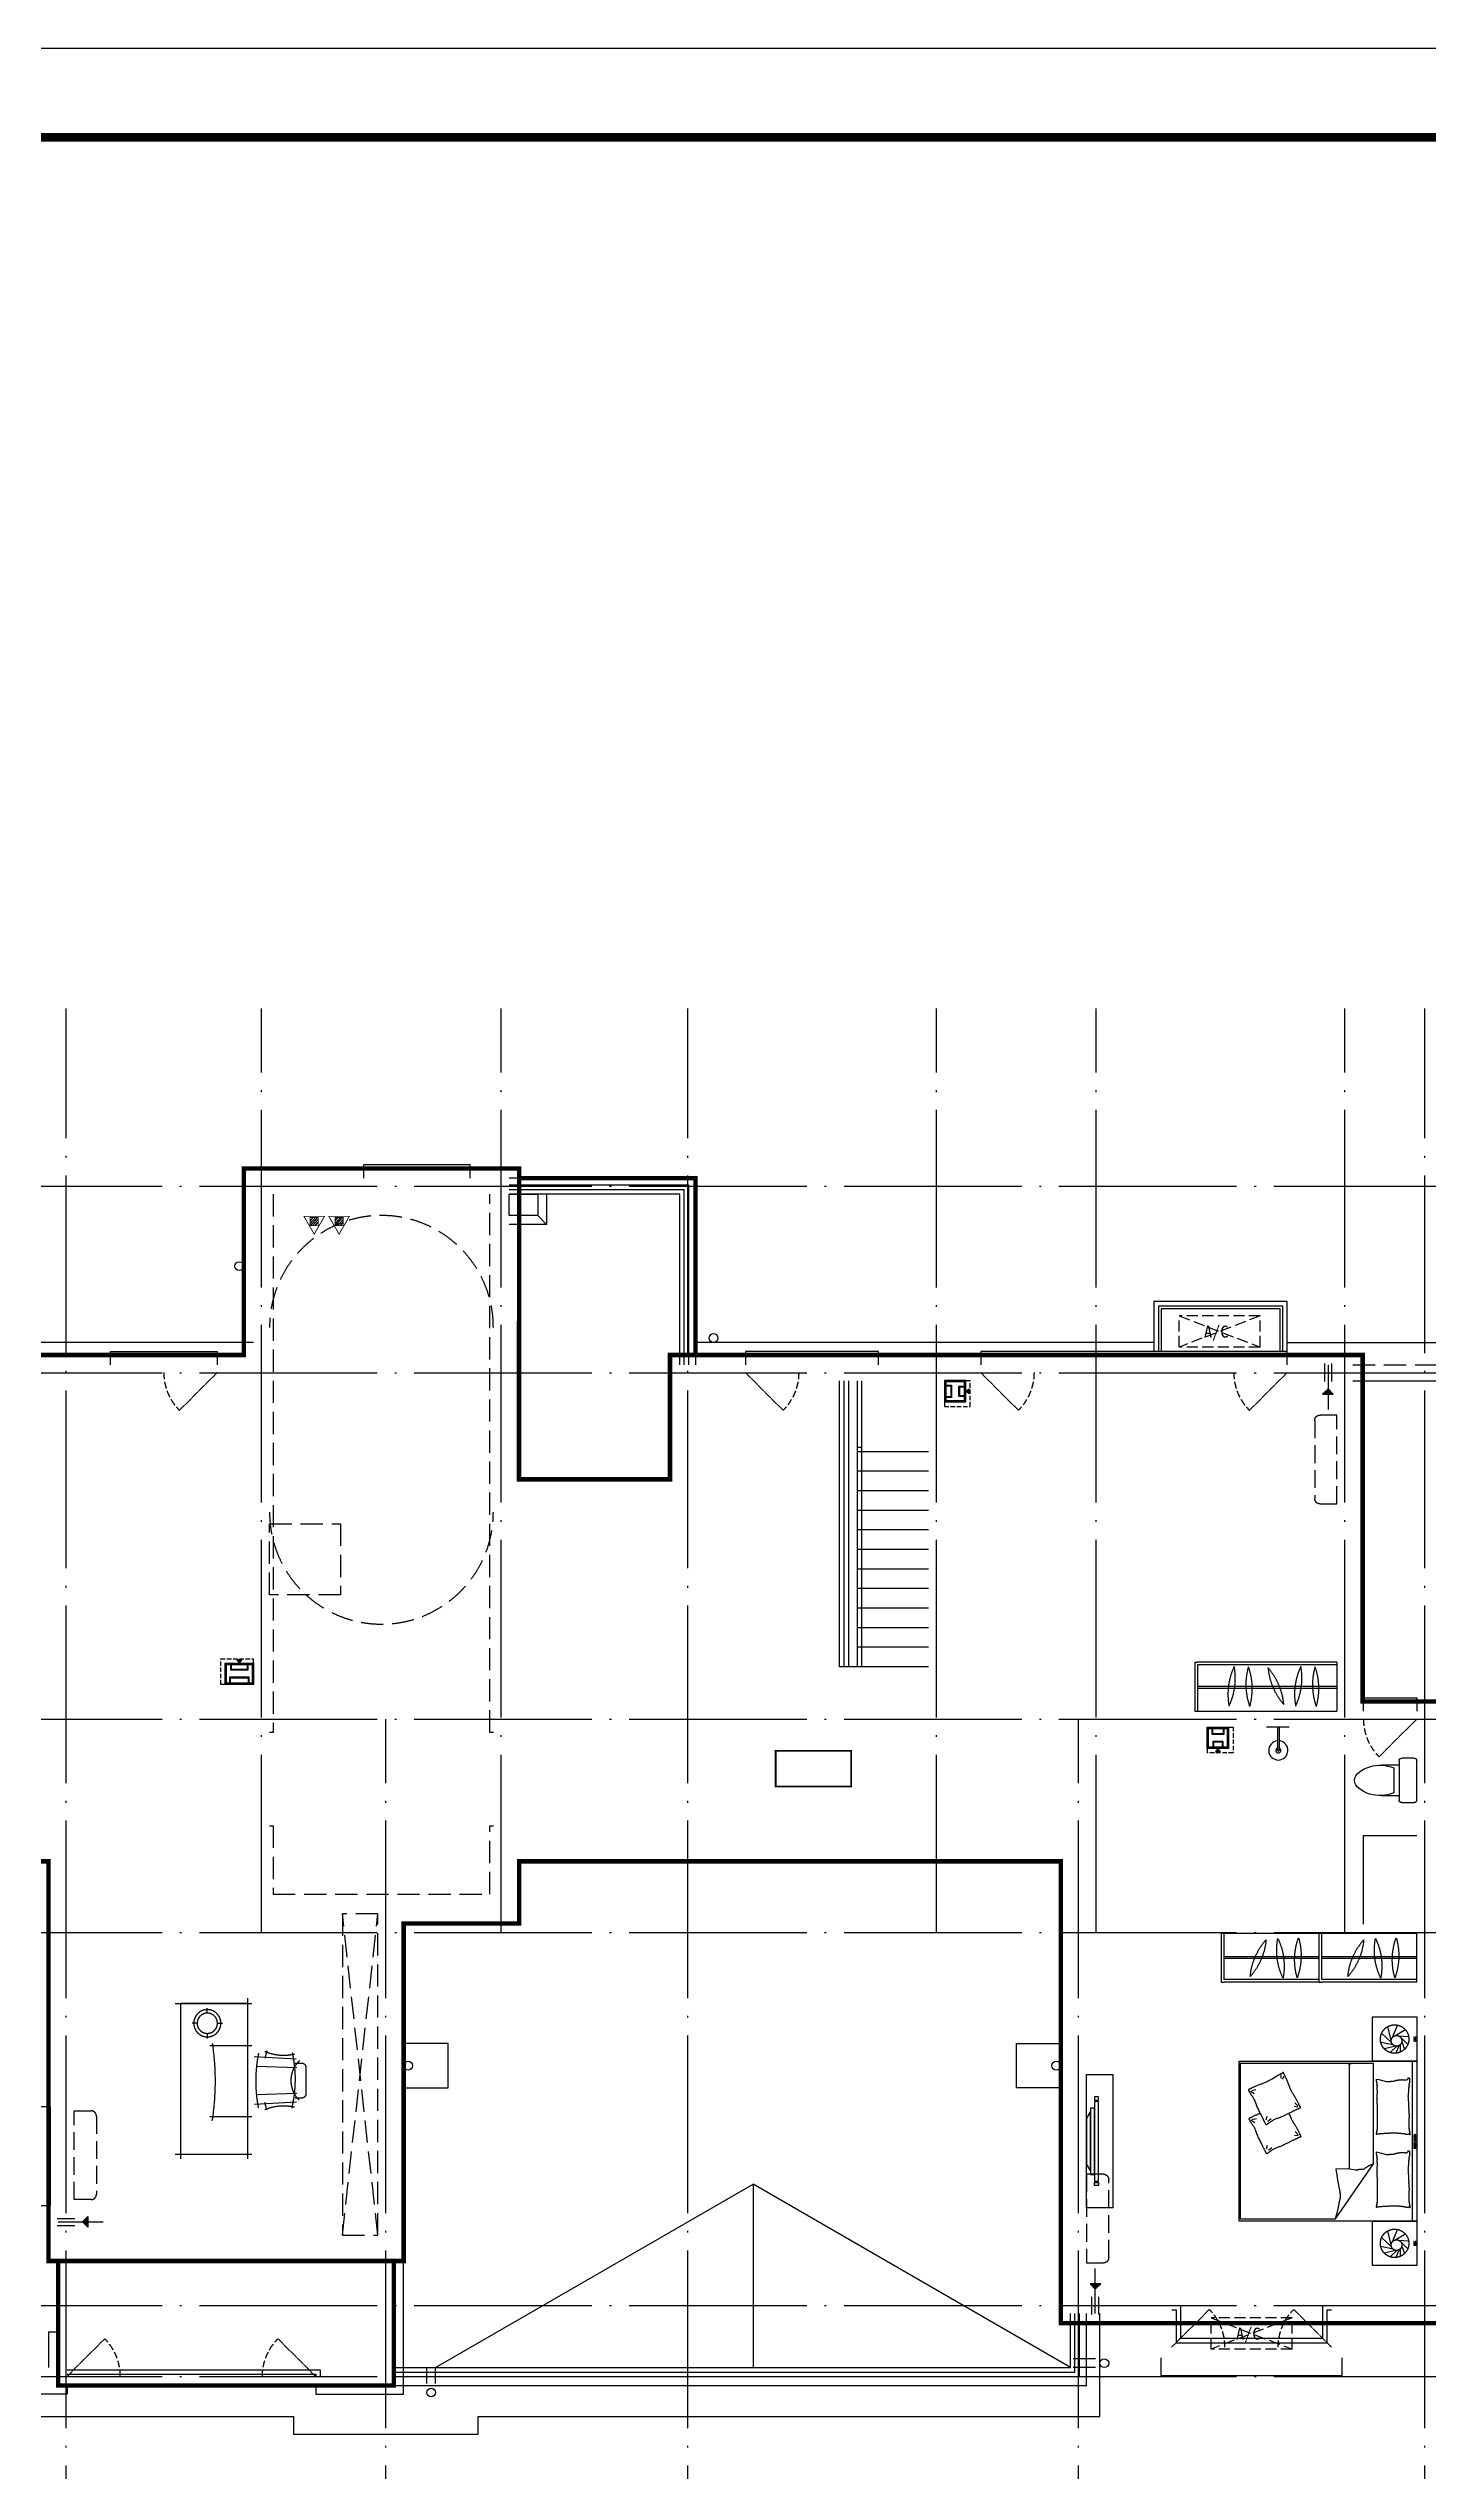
# Model space of a CAD drawing. Extents: x 23000734 to 24262965, y -11528137 to -9789882.
# Drawn here: x 24192015 to 24207557, y -9949910 to -9922633 of the extents above; entities that cross this region are included whole.
import ezdxf
from ezdxf.enums import TextEntityAlignment as Align

# ---------------------------------------------------------------- set-up
doc = ezdxf.new("R2010")
doc.units = 0
doc.header["$LTSCALE"] = 1000
for name, pattern in [('DASH', [0.35, 0.25, -0.1]), ('DASHDOTX2', [50.8, 25.4, -12.7, 0, -12.7]), ('DOTE', [2.42, 2, -0.2, 0.02, -0.2])]:
    doc.linetypes.add(name, pattern=pattern)
for name, color, linetype in [('0-0全面积', 3, 'Continuous'), ('0-0半面积', 10, 'Continuous'), ('0-厨卫洁具', 95, 'Continuous'), ('0-开启示意', 154, 'Continuous'), ('0-栏杆', 141, 'Continuous'), ('0-看线', 173, 'Continuous'), ('0-线脚', 6, 'Continuous'), ('_0', 7, 'Continuous'), ('A-SURFACE', 6, 'Continuous'), ('A-活动家具', 8, 'Continuous'), ('B-家具', 167, 'DASHDOTX2'), ('BALCONY', 6, 'Continuous'), ('DOTE', 249, 'DOTE'), ('EQUIP_消火栓', 7, 'Continuous'), ('EQUIP_消防', 7, 'Continuous'), ('KT', 8, 'Continuous'), ('PUB_STRM', 4, 'Continuous'), ('PUB_TITLE', 4, 'Continuous'), ('STAIR', 114, 'Continuous'), ('text_房间名称', 255, 'Continuous'), ('tk', 7, 'Continuous'), ('WINDOW', 4, 'Continuous'), ('空调', 6, 'Continuous')]:
    doc.layers.add(name, color=color, linetype=linetype)
doc.layers.add('J-洁具', color=167, linetype='Continuous', lineweight=9)
doc.layers.add('家具', color=156, linetype='Continuous', lineweight=9)
doc.styles.add('Dimension', font='romans.shx', dxfattribs={"width": 0.8, "bigfont": 'chs.shx'})
doc.styles.add('黑体', font='SIMHEI_0.TTF', dxfattribs={"width": 0.8})

# ---------------------------------------------------------------- blocks, each defined once
blk = doc.blocks.new('A$C09024278')
at = {"layer": 'KT', "linetype": 'DASH', "ltscale": 0.5}
for p, q in [((489, 126), (-421, 126)), ((-421, -224), (-421, 126)), ((489, -224), (489, 126)), ((489, -224), (-421, -224))]:
    blk.add_line(p, q, dxfattribs=at)
for points in [[(489, 126), (-421, -224)], [(-421, 126), (489, -224)]]:
    blk.add_lwpolyline(points, dxfattribs=at)
at = {"layer": 'KT', "style": '黑体'}
blk.add_text('A/C', height=135.2, dxfattribs=at).set_placement((-142, -118))
blk = doc.blocks.new('A$C6723108C')
at = {"layer": 'KT', "linetype": 'DASH', "ltscale": 0.5}
for p, q in [((-175, 455), (-175, -455)), ((175, 455), (-175, 455)), ((175, 455), (175, -455)), ((175, -455), (-175, -455))]:
    blk.add_line(p, q, dxfattribs=at)
for points in [[(-175, 455), (175, -455)], [(-175, -455), (175, 455)]]:
    blk.add_lwpolyline(points, dxfattribs=at)
at = {"layer": 'KT', "style": '黑体'}
blk.add_text('A/C', height=135.2, rotation=90, dxfattribs=at).set_placement((69, -176))
blk = doc.blocks.new('A$C0B5919E6')
at = {"layer": '空调', "linetype": 'DASH', "ltscale": 0.8}
blk.add_lwpolyline([(250, 0), (60, 0, -0.414214), (0, 60), (0, 940, -0.414214), (60, 1000), (250, 1000)], format="xyb", close=True, dxfattribs=at)
blk = doc.blocks.new('rfwetery')
at = {"layer": 'BALCONY'}
for points in [[(11892287, 65605), (11892346, 65605), (11892346, 65545)], [(11892407, 65605), (11892346, 65605), (11892346, 65545)]]:
    blk.add_hatch(color=256, dxfattribs=at).paths.add_polyline_path(points)
h = blk.add_hatch(color=256, dxfattribs=at)
h.paths.add_polyline_path([(11892407, 65605), (11892346, 65605), (11892346, 65545)])
h.paths.add_polyline_path([(11892346, 65605), (11892346, 65545), (11892407, 65605)])
blk.add_line((11892346, 65272), (11892346, 65777), dxfattribs=at)
at = {"layer": 'BALCONY', "linetype": 'DASH'}
for p, q in [((11892306, 65260), (11892306, 65460)), ((11892386, 65260), (11892386, 65460))]:
    blk.add_line(p, q, dxfattribs=at)
at = {"layer": 'BALCONY'}
blk.add_lwpolyline([(11892287, 65605), (11892346, 65545), (11892407, 65605)], close=True, dxfattribs=at)
blk = doc.blocks.new('mhq')
at = {"layer": 'EQUIP_消防'}
for p, q in [((8539185, 1785686), (8539153, 1785650)), ((8539214, 1785688), (8539154, 1785621)), ((8539240, 1785688), (8539160, 1785597)), ((8539245, 1785663), (8539186, 1785597)), ((8539245, 1785633), (8539213, 1785597)), ((8539494, 1785688), (8539434, 1785621)), ((8539465, 1785686), (8539434, 1785650)), ((8539520, 1785688), (8539440, 1785597)), ((8539525, 1785663), (8539467, 1785597)), ((8539525, 1785633), (8539493, 1785597))]:
    blk.add_line(p, q, dxfattribs=at)
at = {"layer": 'EQUIP_消防', "const_width": 10}
for points in [[(8539316, 1785583), (8539084, 1785583), (8539200, 1785784)], [(8539245, 1785597), (8539154, 1785597), (8539154, 1785688), (8539245, 1785688)], [(8539596, 1785583), (8539364, 1785583), (8539480, 1785784)], [(8539525, 1785597), (8539434, 1785597), (8539434, 1785688), (8539525, 1785688)]]:
    blk.add_lwpolyline(points, close=True, dxfattribs=at)
blk = doc.blocks.new('4~7层165户型消火栓')
at = {"layer": 'EQUIP_消火栓', "rotation": 180}
blk.add_blockref('mhq', (17292744, 5365458), dxfattribs=at)
blk = doc.blocks.new('A$C1DB93570')
at = {"layer": '0-厨卫洁具'}
for points in [[(-151, 54), (-151, -4), (-113, 25)], [(-41, -62), (-41, 112), (-98, 112), (-98, 120), (-33, 120), (-33, -70), (-98, -70), (-98, -62)], [(55, -77), (112, -77), (112, -85), (47, -85), (47, 135), (112, 135), (112, 127), (55, 127)]]:
    blk.add_hatch(color=256, dxfattribs=at).paths.add_polyline_path(points)
h = blk.add_hatch(color=256, dxfattribs=at)
h.paths.add_polyline_path([(-113, 185), (-113, -135), (127, -135), (127, 185)])
edge = h.paths.add_edge_path(flags=16)
edge.add_arc((-90, 162), 8, 90, 180, ccw=False)
edge.add_line((-90, 170), (104, 170))
edge.add_arc((104, 162), 8, 0, 90, ccw=False)
edge.add_line((112, 162), (112, -112))
edge.add_arc((104, -112), 8, -90, 0, ccw=False)
edge.add_line((104, -120), (-90, -120))
edge.add_arc((-90, -112), 8, 180, 270, ccw=False)
edge.add_line((-98, -112), (-98, 162))
at = {"layer": '0-厨卫洁具', "linetype": 'DASH', "ltscale": 0.2}
blk.add_lwpolyline([(127, -185), (-163, -185), (-163, 185)], dxfattribs=at)
at = {"layer": '0-厨卫洁具'}
for points in [[(-113, 185), (-163, 185)], [(-98, 120), (-33, 120), (-33, -70), (-98, -70)], [(-98, 112), (-41, 112), (-41, -62), (-98, -62)], [(112, 135), (47, 135), (47, -85), (112, -85)], [(112, 127), (55, 127), (55, -77), (112, -77)], [(127, -135), (127, -185)]]:
    blk.add_lwpolyline(points, dxfattribs=at)
for points in [[(-151, 54), (-151, -4), (-113, 25)], [(127, 185), (127, -135), (-113, -135), (-113, 185)]]:
    blk.add_lwpolyline(points, close=True, dxfattribs=at)
blk.add_lwpolyline([(112, 162), (112, -112, -0.414214), (104, -120), (-90, -120, -0.414214), (-98, -112), (-98, 162, -0.414214), (-90, 170), (104, 170, -0.414214)], format="xyb", close=True, dxfattribs=at)
blk = doc.blocks.new('A$C06A70365')
at = {"layer": '0-厨卫洁具'}
for points in [[(-153, 68), (-153, 10), (-114, 39)], [(-42, -8), (-42, 86), (-100, 86), (-100, 94), (-34, 94), (-34, -16), (-100, -16), (-100, -8)], [(54, -23), (110, -23), (110, -31), (46, -31), (46, 109), (110, 109), (110, 101), (54, 101)]]:
    blk.add_hatch(color=256, dxfattribs=at).paths.add_polyline_path(points)
h = blk.add_hatch(color=256, dxfattribs=at)
h.paths.add_polyline_path([(-114, 159), (-114, -81), (126, -81), (126, 159)])
edge = h.paths.add_edge_path(flags=16)
edge.add_arc((-92, 136), 8, 90, 180, ccw=False)
edge.add_line((-92, 144), (102, 144))
edge.add_arc((102, 136), 8, 0, 90, ccw=False)
edge.add_line((110, 136), (110, -58))
edge.add_arc((102, -58), 8, -90, 0, ccw=False)
edge.add_line((102, -66), (-92, -66))
edge.add_arc((-92, -58), 8, 180, 270, ccw=False)
edge.add_line((-100, -58), (-100, 136))
at = {"layer": '0-厨卫洁具', "linetype": 'DASH', "ltscale": 0.2}
blk.add_lwpolyline([(126, -131), (-164, -131), (-164, 159)], dxfattribs=at)
at = {"layer": '0-厨卫洁具'}
for points in [[(-114, 159), (-164, 159)], [(-100, 94), (-34, 94), (-34, -16), (-100, -16)], [(-100, 86), (-42, 86), (-42, -8), (-100, -8)], [(110, 109), (46, 109), (46, -31), (110, -31)], [(110, 101), (54, 101), (54, -23), (110, -23)], [(126, -81), (126, -131)]]:
    blk.add_lwpolyline(points, dxfattribs=at)
for points in [[(-153, 68), (-153, 10), (-114, 39)], [(126, 159), (126, -81), (-114, -81), (-114, 159)]]:
    blk.add_lwpolyline(points, close=True, dxfattribs=at)
blk.add_lwpolyline([(110, 136), (110, -58, -0.414214), (102, -66), (-92, -66, -0.414214), (-100, -58), (-100, 136, -0.414214), (-92, 144), (102, 144, -0.414214)], format="xyb", close=True, dxfattribs=at)
blk = doc.blocks.new('_E39XBF')
at = {"layer": '0-厨卫洁具', "linetype": 'Continuous'}
for p, q in [((-170, 200), (-170, 395)), ((170, 395), (170, 200)), ((-250, 30), (-250, 170)), ((-220, 200), (-170, 200)), ((220, 0), (-220, 0)), ((-170, 200), (170, 200)), ((-140, 260), (140, 260)), ((170, 200), (220, 200)), ((250, 170), (250, 30))]:
    blk.add_line(p, q, dxfattribs=at)
for centre, radius, start, end in [((227, 413), 398, 143.3619, 182.544), ((0, 590), 110, 33.4509, 146.5491), ((-227, 413), 398, 357.456, 36.6381), ((227, 413), 398, 182.544, 202.5495), ((-227, 413), 398, 337.4505, 357.456), ((-220, 170), 30, 90, 180), ((-220, 30), 30, 180, 270), ((220, 170), 30, 0, 90), ((220, 30), 30, 270, 0)]:
    blk.add_arc(centre, radius, start, end, dxfattribs=at)
blk = doc.blocks.new('A$C5E780603')
at = {"layer": '0-厨卫洁具'}
blk.add_line((9924, -1365), (9904, -1365), dxfattribs=at)
for points in [[(10038, -1365), (9781, -1365)], [(9904, -1365), (9904, -1628)], [(9924, -1365), (9924, -1628)], [(10874, -3585), (10874, -2585), (11474, -2585)]]:
    blk.add_lwpolyline(points, dxfattribs=at)
for centre, radius, start, end in [((9914, -1628), 108, 95.306, 84.694), ((9914, -1628), 28.3, 110.6725, 69.3275), ((9914, -1625), 10.5, 197.2381, 342.7619)]:
    blk.add_arc(centre, radius, start, end, dxfattribs=at)
at = {"xscale": -1}
blk.add_blockref('A$C06A70365', (6280, 2376), dxfattribs=at)
for name, p, rotation in [('A$C1DB93570', (-1811, -758), 270), ('A$C06A70365', (9273, -1491), 90)]:
    blk.add_blockref(name, p, dxfattribs=dict(rotation=rotation))
at = {"layer": '0-厨卫洁具', "extrusion": (0, 0, -1), "zscale": -1, "rotation": 270}
blk.add_blockref('_E39XBF', (-11474, -1965), dxfattribs=at)
blk = doc.blocks.new('cvb')
at = {"layer": 'B-家具'}
for p, q in [((23188, 22857), (23488, 22857)), ((23188, 22857), (23188, 21357)), ((23488, 22857), (23488, 21357)), ((23354, 22570), (23354, 22607)), ((23354, 22607), (23399, 22607)), ((23399, 22570), (23354, 22570)), ((23399, 22555), (23354, 22555)), ((23354, 22555), (23354, 21660)), ((23361, 22570), (23361, 22555)), ((23391, 22570), (23391, 22555)), ((23399, 22607), (23399, 22570)), ((23399, 21660), (23399, 22555)), ((23443, 22481), (23399, 22481)), ((23399, 22481), (23399, 21734)), ((23443, 21734), (23443, 22481)), ((23488, 22369), (23443, 22443)), ((23443, 22443), (23443, 21772)), ((23488, 21846), (23488, 22369)), ((23443, 21772), (23488, 21846)), ((23354, 21660), (23399, 21660)), ((23399, 21645), (23354, 21645)), ((23354, 21645), (23354, 21607)), ((23354, 21607), (23399, 21607)), ((23361, 21645), (23361, 21660)), ((23391, 21645), (23391, 21660)), ((23399, 21734), (23443, 21734)), ((23399, 21607), (23399, 21645)), ((23488, 21357), (23188, 21357))]:
    blk.add_line(p, q, dxfattribs=at)
blk = doc.blocks.new('bed by Fuxin1')
at = {"layer": 'B-家具'}
for p, q in [((-1167, -274), (-1306, -216)), ((-1189, -239), (-1259, -133)), ((-1186, -208), (-1177, -92)), ((-1162, -177), (-1088, -102)), ((-1120, -168), (-1035, -139)), ((-1084, -265), (-1113, -406)), ((-1085, -187), (-1003, -187)), ((-1075, -203), (-990, -238)), ((-1071, -240), (-1039, -365)), ((-1070, -225), (-998, -301)), ((1133, -274), (994, -216)), ((1111, -239), (1041, -133)), ((1114, -208), (1123, -92)), ((1138, -177), (1212, -102)), ((1180, -168), (1265, -139)), ((1216, -265), (1187, -406)), ((1215, -187), (1297, -187)), ((1225, -203), (1310, -238)), ((1229, -240), (1261, -365)), ((1230, -225), (1302, -301)), ((-1134, -287), (-1292, -325)), ((-1110, -284), (-1216, -396)), ((1166, -287), (1008, -325)), ((1190, -284), (1084, -396))]:
    blk.add_line(p, q, dxfattribs=at)
at = {"layer": 'B-家具', "extrusion": (0, 0, -1)}
for p, q in [((-165, -1361), (-172, -1365)), ((-157, -1356), (-165, -1361)), ((-150, -1352), (-157, -1356)), ((-143, -1348), (-150, -1352)), ((-136, -1344), (-143, -1348)), ((-129, -1341), (-136, -1344)), ((-122, -1337), (-129, -1341)), ((-115, -1334), (-122, -1337)), ((-109, -1330), (-115, -1334)), ((-102, -1327), (-109, -1330)), ((-96, -1324), (-102, -1327)), ((-91, -1322), (-96, -1324)), ((-85, -1319), (-91, -1322)), ((-80, -1317), (-85, -1319)), ((-76, -1315), (-80, -1317)), ((-72, -1313), (-76, -1315)), ((-69, -1311), (-72, -1313)), ((-66, -1309), (-69, -1311)), ((-63, -1308), (-66, -1309)), ((-61, -1306), (-63, -1308)), ((-59, -1305), (-61, -1306)), ((-57, -1305), (-59, -1305)), ((-56, -1304), (-57, -1305)), ((-55, -1304), (-56, -1304)), ((-54, -1304), (-55, -1304)), ((-53, -1304), (-54, -1304)), ((-54, -1304), (-54, -1304)), ((-53, -1305), (-53, -1304)), ((-52, -1305), (-53, -1305)), ((-52, -1306), (-52, -1305)), ((-51, -1307), (-52, -1306)), ((-51, -1308), (-51, -1307)), ((-50, -1310), (-51, -1308)), ((-50, -1311), (-50, -1310)), ((-49, -1313), (-50, -1311)), ((-48, -1314), (-49, -1313)), ((-47, -1316), (-48, -1314)), ((-46, -1319), (-47, -1316)), ((-45, -1321), (-46, -1319)), ((-44, -1324), (-45, -1321)), ((-43, -1327), (-44, -1324)), ((-41, -1330), (-43, -1327)), ((-40, -1334), (-41, -1330)), ((-38, -1337), (-40, -1334)), ((-36, -1341), (-38, -1337)), ((-34, -1345), (-36, -1341)), ((-32, -1350), (-34, -1345)), ((-30, -1355), (-32, -1350)), ((-28, -1360), (-30, -1355)), ((-25, -1365), (-28, -1360)), ((-311, -1436), (-317, -1438)), ((-300, -1432), (-311, -1436)), ((-290, -1428), (-300, -1432)), ((-280, -1424), (-290, -1428)), ((-270, -1420), (-280, -1424)), ((-260, -1416), (-270, -1420)), ((-250, -1412), (-260, -1416)), ((-241, -1407), (-250, -1412)), ((-233, -1403), (-241, -1407)), ((-224, -1398), (-233, -1403)), ((-216, -1393), (-224, -1398)), ((-208, -1389), (-216, -1393)), ((-201, -1384), (-208, -1389)), ((-194, -1379), (-201, -1384)), ((-186, -1374), (-194, -1379)), ((-179, -1370), (-186, -1374)), ((-172, -1365), (-179, -1370)), ((-22, -1370), (-25, -1365)), ((-20, -1376), (-22, -1370)), ((-17, -1382), (-20, -1376)), ((-13, -1389), (-17, -1382)), ((-10, -1396), (-13, -1389)), ((-7, -1403), (-10, -1396)), ((-3, -1411), (-7, -1403)), ((1, -1419), (-3, -1411)), ((5, -1427), (1, -1419)), ((9, -1435), (5, -1427)), ((13, -1444), (9, -1435)), ((17, -1453), (13, -1444)), ((21, -1461), (17, -1453)), ((26, -1470), (21, -1461)), ((30, -1479), (26, -1470)), ((34, -1487), (30, -1479)), ((38, -1496), (34, -1487)), ((43, -1505), (38, -1496)), ((47, -1513), (43, -1505)), ((51, -1522), (47, -1513)), ((54, -1531), (51, -1522)), ((58, -1540), (54, -1531)), ((61, -1549), (58, -1540)), ((64, -1558), (61, -1549)), ((67, -1567), (64, -1558)), ((70, -1576), (67, -1567)), ((74, -1585), (70, -1576)), ((78, -1594), (74, -1585)), ((82, -1603), (78, -1594)), ((87, -1612), (82, -1603)), ((92, -1621), (87, -1612)), ((98, -1629), (92, -1621)), ((103, -1638), (98, -1629)), ((-312, -1764), (-310, -1771)), ((-310, -1771), (-306, -1780)), ((-306, -1780), (-303, -1789)), ((-303, -1789), (-299, -1798)), ((-299, -1798), (-295, -1807)), ((-295, -1807), (-292, -1815)), ((-292, -1815), (-288, -1823)), ((-288, -1823), (-285, -1831)), ((-285, -1831), (-282, -1838)), ((-282, -1838), (-278, -1844)), ((-278, -1844), (-275, -1850)), ((-275, -1850), (-272, -1856)), ((-272, -1856), (-270, -1861)), ((-270, -1861), (-267, -1866)), ((-267, -1866), (-265, -1870)), ((-265, -1870), (-263, -1874)), ((-263, -1874), (-262, -1877)), ((-262, -1877), (-260, -1880)), ((-260, -1880), (-259, -1882)), ((-259, -1882), (-258, -1884)), ((-258, -1884), (-258, -1886)), ((-258, -1886), (-257, -1887)), ((-257, -1887), (-257, -1888)), ((-257, -1888), (-256, -1889)), ((-256, -1889), (-256, -1890)), ((-256, -1890), (-256, -1890)), ((-256, -1890), (-255, -1891)), ((-255, -1891), (-255, -1891)), ((-255, -1891), (-254, -1891)), ((-254, -1891), (-253, -1891)), ((-253, -1891), (-252, -1891)), ((-252, -1891), (-251, -1890)), ((-251, -1890), (-250, -1889)), ((-250, -1889), (-248, -1889)), ((-248, -1889), (-246, -1888)), ((-246, -1888), (-244, -1887)), ((-244, -1887), (-241, -1885)), ((-241, -1885), (-238, -1884)), ((-238, -1884), (-236, -1883)), ((-236, -1883), (-232, -1881)), ((-232, -1881), (-229, -1879)), ((-229, -1879), (-226, -1878)), ((-226, -1878), (-222, -1876)), ((-222, -1876), (-218, -1873)), ((-218, -1873), (-214, -1871)), ((-214, -1871), (-210, -1868)), ((-210, -1868), (-205, -1865)), ((-205, -1865), (-201, -1862)), ((-201, -1862), (-196, -1858)), ((-196, -1858), (-190, -1854)), ((-190, -1854), (-184, -1850)), ((-184, -1850), (-178, -1846)), ((-178, -1846), (-172, -1842)), ((-172, -1842), (-164, -1837)), ((-164, -1837), (-157, -1833)), ((-157, -1833), (-148, -1829)), ((-148, -1829), (-139, -1825)), ((-139, -1825), (-130, -1821)), ((-130, -1821), (-120, -1817)), ((-120, -1817), (-109, -1813)), ((-109, -1813), (-98, -1809)), ((-98, -1809), (-87, -1805)), ((-87, -1805), (-75, -1800)), ((-75, -1800), (-63, -1795)), ((-63, -1795), (-51, -1790)), ((-51, -1790), (-39, -1785)), ((-39, -1785), (-27, -1779)), ((-27, -1779), (-15, -1773)), ((-15, -1773), (-3, -1767)), ((-3, -1767), (8, -1761)), ((8, -1761), (19, -1756)), ((19, -1756), (29, -1751)), ((29, -1751), (38, -1746)), ((38, -1746), (47, -1741)), ((47, -1741), (55, -1737)), ((55, -1737), (62, -1733)), ((62, -1733), (69, -1730)), ((69, -1730), (75, -1727)), ((75, -1727), (81, -1724)), ((81, -1724), (87, -1721)), ((87, -1721), (93, -1718)), ((93, -1718), (98, -1715)), ((98, -1715), (103, -1713)), ((109, -1645), (103, -1638)), ((103, -1713), (107, -1711)), ((107, -1711), (112, -1708)), ((114, -1653), (109, -1645)), ((112, -1708), (116, -1706)), ((119, -1659), (114, -1653)), ((116, -1706), (119, -1704)), ((123, -1665), (119, -1659)), ((119, -1704), (123, -1703)), ((127, -1671), (123, -1665)), ((123, -1703), (126, -1701)), ((126, -1701), (128, -1700)), ((130, -1675), (127, -1671)), ((128, -1700), (131, -1699)), ((133, -1679), (130, -1675)), ((131, -1699), (133, -1698)), ((135, -1683), (133, -1679)), ((133, -1698), (135, -1696)), ((136, -1686), (135, -1683)), ((135, -1696), (136, -1695)), ((137, -1688), (136, -1686)), ((136, -1695), (137, -1694)), ((138, -1690), (137, -1688)), ((137, -1692), (138, -1690)), ((137, -1694), (137, -1692))]:
    blk.add_line(p, q, dxfattribs=at)
at = {"layer": 'B-家具'}
for points in [[(-900, 0), (-900, -500), (-1400, -500), (-1400, 0)], [(1400, 0), (1400, -500), (900, -500), (900, 0)]]:
    blk.add_lwpolyline(points, close=True, dxfattribs=at)
at = {"layer": 'B-家具', "extrusion": (0, 0, -1)}
for points in [[(900, 0), (-900, 0), (-900, -2000), (900, -2000)], [(557, -1887), (554, -1885), (551, -1883), (547, -1881), (543, -1879), (539, -1876), (535, -1874), (530, -1871), (525, -1868), (520, -1864), (515, -1860), (509, -1856), (503, -1852), (496, -1847), (489, -1843), (481, -1838), (473, -1834), (464, -1830), (455, -1826), (444, -1822), (434, -1819), (423, -1814), (411, -1810), (400, -1806), (388, -1801), (376, -1796), (364, -1790), (352, -1784), (340, -1779), (328, -1773), (317, -1767), (306, -1761), (296, -1756), (287, -1751), (278, -1747), (270, -1743), (263, -1739), (256, -1736), (249, -1732), (243, -1729), (238, -1726), (232, -1724), (227, -1721), (222, -1718), (218, -1716), (213, -1714), (209, -1712), (206, -1710), (202, -1708), (199, -1707), (196, -1706), (194, -1704), (192, -1703), (190, -1702), (189, -1701), (188, -1699), (187, -1698), (187, -1696), (188, -1694), (189, -1691), (190, -1688), (192, -1685), (195, -1681), (198, -1676), (201, -1671), (206, -1665), (211, -1658), (216, -1651), (222, -1643), (227, -1635), (232, -1626), (238, -1618), (243, -1609), (247, -1600), (251, -1591), (254, -1582), (258, -1573), (261, -1564), (264, -1554), (267, -1545), (271, -1537), (274, -1528), (278, -1519), (282, -1510), (286, -1501), (291, -1493), (295, -1484), (299, -1475), (304, -1467), (308, -1458), (312, -1450), (316, -1441), (320, -1433), (324, -1424), (328, -1416), (331, -1409), (335, -1401), (338, -1395), (341, -1388), (344, -1382), (347, -1376), (350, -1370), (352, -1365), (355, -1360), (357, -1355), (359, -1351), (361, -1347), (363, -1343), (365, -1339), (366, -1336), (368, -1332), (369, -1329), (370, -1327), (371, -1324), (372, -1322), (373, -1320), (374, -1318), (375, -1317), (375, -1315), (376, -1314), (376, -1313), (377, -1312), (377, -1311), (377, -1310), (378, -1310), (378, -1309), (379, -1309), (380, -1309), (381, -1310), (382, -1310), (384, -1311), (386, -1312), (388, -1313), (390, -1315), (393, -1316), (397, -1318), (401, -1320), (405, -1322), (410, -1325), (415, -1327), (421, -1330), (427, -1333), (433, -1336), (440, -1339), (447, -1343), (454, -1346), (461, -1350), (468, -1354), (475, -1358), (482, -1362), (489, -1366), (497, -1371), (504, -1375), (511, -1380), (518, -1385), (526, -1389), (533, -1394), (541, -1399), (549, -1404), (557, -1408), (566, -1413), (575, -1417), (585, -1422), (595, -1426), (605, -1430), (615, -1434), (625, -1438), (635, -1441), (645, -1445), (655, -1449), (664, -1453), (673, -1456), (682, -1460), (690, -1464), (698, -1467), (705, -1470), (713, -1474), (720, -1477), (726, -1480), (732, -1483), (738, -1486), (743, -1489), (748, -1491), (752, -1494), (756, -1495), (759, -1497), (762, -1498), (764, -1499), (766, -1500), (767, -1501), (769, -1502), (770, -1502), (771, -1502), (771, -1503), (772, -1503), (772, -1503), (773, -1503), (773, -1503), (773, -1504), (773, -1504), (773, -1505), (773, -1506), (772, -1507), (772, -1508), (771, -1509), (770, -1511), (769, -1512), (768, -1514), (767, -1516), (765, -1518), (764, -1521), (762, -1524), (760, -1528), (757, -1533), (753, -1540), (748, -1548), (742, -1558), (735, -1569), (727, -1583), (718, -1598), (709, -1613), (699, -1629), (690, -1645), (682, -1661), (674, -1676), (667, -1690), (661, -1703), (656, -1715), (652, -1726), (648, -1737), (644, -1747), (641, -1757), (638, -1767), (634, -1776), (631, -1785), (627, -1795), (624, -1804), (620, -1812), (617, -1821), (613, -1829), (610, -1836), (606, -1843), (603, -1850), (600, -1856), (597, -1862), (594, -1867), (592, -1872), (590, -1876), (588, -1879), (586, -1883), (585, -1885), (584, -1888), (583, -1890), (582, -1891), (582, -1893), (581, -1894), (581, -1895), (581, -1895), (580, -1896), (580, -1896), (579, -1896), (579, -1896), (578, -1896), (577, -1896), (576, -1896), (575, -1895), (573, -1894), (571, -1893), (568, -1892), (566, -1891), (563, -1890), (560, -1888)]]:
    blk.add_lwpolyline(points, close=True, dxfattribs=at)
for points in [[(900, -52), (-900, -52)], [(-872, -916), (-253, -489), (874, -489), (874, -1988), (-872, -1988), (-872, -916)], [(397, -1341), (433, -1375)], [(385, -1340), (390, -1382)], [(72, -1335), (108, -1370)], [(60, -1335), (65, -1377)], [(749, -1530), (710, -1532)], [(729, -1496), (698, -1516)], [(-100, -1671), (-70, -1634)], [(570, -1859), (582, -1813)], [(565, -1874), (536, -1831)], [(241, -1697), (281, -1687)], [(245, -1854), (257, -1807)], [(225, -1677), (254, -1639)], [(240, -1869), (211, -1826)], [(-84, -1692), (-44, -1682)]]:
    blk.add_lwpolyline(points, dxfattribs=at)
for points in [[(687, -117, -0.263368), (715, -98, -0.494818), (706, -79, -0.049225), (688, -77, -0.036831), (665, -79, -0.031893), (627, -87, 0.035782), (593, -94, 0.032941), (503, -100, 0.026564), (392, -94, 0.017905), (354, -89, -0.033397), (334, -87, -0.03204), (297, -87, 0.018442), (233, -90, 0.010837), (168, -90, 0.014624), (120, -87, 0.111249), (98, -79, -0.153708), (81, -75, -0.076444), (73, -77, -0.215512), (71, -79, -0.585858), (74, -82, 0.363489), (79, -85, 0.191716), (79, -96, -0.129675), (77, -113, -0.01735), (80, -130, 0.019326), (83, -145, 0.018818), (89, -213, 0.021828), (90, -272, 0.006204), (89, -306, 0.001963), (83, -413, 0.028341), (78, -449, -0.117014), (79, -458, -0.36606), (80, -459, -0.03973), (94, -456, -0.048309), (108, -451, 0.062981), (118, -447, 0.04058), (142, -443, 0.014345), (208, -441, 0.005484), (334, -442, 0.007153), (430, -445, 0.008762), (473, -448, -0.008153), (518, -451, -0.06251), (575, -446, 0.078669), (621, -444, 0.047825), (643, -449, -0.034494), (674, -456, -0.023571), (699, -459, -0.510228), (700, -458), (693, -428), (672, -345, 0.073041), (670, -326, 0.023305), (676, -265, 0.018299), (680, -242, -0.01097), (687, -204, -0.042281), (690, -170, -0.027201), (687, -116)], [(-133, -117, -0.263368), (-105, -98, -0.494818), (-115, -79, -0.049225), (-132, -77, -0.036831), (-156, -79, -0.031893), (-194, -87, 0.035782), (-228, -94, 0.032941), (-317, -100, 0.026564), (-429, -94, 0.017905), (-466, -89, -0.033397), (-486, -87, -0.03204), (-524, -87, 0.018442), (-588, -90, 0.010837), (-653, -90, 0.014624), (-701, -87, 0.111249), (-723, -79, -0.153708), (-740, -75, -0.076444), (-747, -77, -0.215512), (-749, -79, -0.585858), (-747, -82, 0.363489), (-742, -85, 0.191716), (-742, -96, -0.129675), (-744, -113, -0.01735), (-741, -130, 0.019326), (-738, -145, 0.018818), (-731, -213, 0.021828), (-731, -272, 0.006204), (-732, -306, 0.001963), (-738, -413, 0.028341), (-742, -449, -0.117014), (-742, -458, -0.36606), (-740, -459, -0.03973), (-727, -456, -0.048309), (-713, -451, 0.062981), (-702, -447, 0.04058), (-679, -443, 0.014345), (-612, -441, 0.005484), (-487, -442, 0.007153), (-391, -445, 0.008762), (-348, -448, -0.008153), (-302, -451, -0.06251), (-245, -446, 0.078669), (-200, -444, 0.047825), (-177, -449, -0.034494), (-147, -456, -0.023571), (-121, -459, -0.510228), (-120, -458), (-128, -428), (-148, -345, 0.073041), (-150, -326, 0.023305), (-145, -265, 0.018299), (-141, -242, -0.01097), (-133, -204, -0.042281), (-130, -170, -0.027201), (-133, -116)], [(-253, -489, -0.085272), (-317, -599, -0.124044), (-326, -686), (-312, -782), (-314, -912)], [(874, -741, -0.414214), (854, -761), (-315, -761)], [(-314, -912, 0.007867), (-432, -894, 0.009508), (-528, -876, 0.006616), (-593, -862, -0.023828), (-612, -858, -0.080713), (-630, -859, -0.009591), (-783, -891, -0.013133), (-816, -899, -0.007859), (-872, -916)]]:
    blk.add_lwpolyline(points, format="xyb", dxfattribs=at)
at = {"layer": 'B-家具'}
for centre, radius in [((-1150, -250), 160), ((-1130, -228), 60), ((1150, -250), 160), ((1170, -228), 60)]:
    blk.add_circle(centre, radius, dxfattribs=at)
at = {"layer": 'B-家具', "style": 'Dimension', "width": 0.8}
for s, p in [('500', (-1150, -22)), ('1800X2000', (0, -22)), ('500', (1150, -22))]:
    blk.add_text(s, height=25, dxfattribs=at).set_placement(p, align=Align.MIDDLE_CENTER)
blk = doc.blocks.new('衣柜2')
at = {"layer": 'B-家具'}
for p, q in [((1100, 0), (0, 0)), ((0, -550), (0, 0)), ((1070, -520), (1070, 0)), ((1100, -550), (1100, 0)), ((1070, -260), (0, -260)), ((1070, -280), (0, -280)), ((0, -520), (1070, -520)), ((0, -550), (1070, -550)), ((1100, -550), (1070, -550))]:
    blk.add_line(p, q, dxfattribs=at)
for centre, start, end in [((924, -254), 163.6588, 200.0199), ((-445, -298), 343.6588, 20.0199), ((1115, -370), 154.3888, 190.7499), ((-243, -192), 334.3888, 10.7499), ((58, -552), 5.1418, 41.5029), ((1316, -10), 185.1418, 221.5029)]:
    blk.add_arc(centre, 721, start, end, dxfattribs=at)
blk = doc.blocks.new('A$C59522257')
at = {"layer": 'B-家具'}
for p, q in [((-662, 30), (-632, 30)), ((-662, 30), (-662, -520)), ((938, 30), (-632, 30)), ((938, 0), (-632, 0)), ((-632, 0), (-632, -520)), ((938, 30), (938, -520)), ((-632, -240), (938, -240)), ((-632, -260), (938, -260)), ((-662, -520), (938, -520))]:
    blk.add_line(p, q, dxfattribs=at)
for centre, start, end in [((431, -328), 154.3888, 190.7499), ((-928, -150), 334.3888, 10.7499), ((633, -222), 163.6588, 200.0199), ((-737, -266), 343.6588, 20.0199), ((880, 32), 185.1418, 221.5029), ((-379, -510), 5.1418, 41.5029), ((1181, -328), 154.3888, 190.7499), ((-178, -150), 334.3888, 10.7499), ((1383, -222), 163.6588, 200.0199), ((13, -266), 343.6588, 20.0199)]:
    blk.add_arc(centre, 721, start, end, dxfattribs=at)
blk = doc.blocks.new('书桌')
at = {"layer": 'B-家具'}
for p, q in [((-977, 1409), (-1019, 1409)), ((-720, 1409), (-977, 1409)), ((-1112, 1304), (-1140, 830)), ((-1067, 1360), (-1067, 1288)), ((-1026, 852), (-1011, 1307)), ((-708, 852), (-723, 1307)), ((-672, 1290), (-672, 1360)), ((-598, 828), (-626, 1299)), ((-1204, 971), (-1115, 947)), ((-533, 971), (-621, 947)), ((58, 750), (-1752, 750)), ((-1700, 799), (-1700, -62)), ((-1274, 329), (-1274, 799)), ((-478, 799), (-478, 329)), ((0, -62), (0, 799)), ((0, 750), (0, 0)), ((-337, 299), (-395, 299)), ((-224, 413), (-224, 469)), ((-110, 299), (-55, 299)), ((-1752, 0), (0, 0)), ((-224, 186), (-224, 130))]:
    blk.add_line(p, q, dxfattribs=at)
for radius in [153, 114]:
    blk.add_circle((-224, 299), radius, dxfattribs=at)
for centre, radius, start, end in [((-1019, 1361), 48, 90, 180.1271), ((-720, 1361), 48, 359.8621, 90), ((-1694, 1158), 541, 337.0463, 13.272), ((-854, -134), 1421, 77.8001, 103.253), ((-876, -2511), 2897, 81.4744, 98.8516)]:
    blk.add_arc(centre, radius, start, end, dxfattribs=at)
at = {"layer": 'B-家具', "extrusion": (0, 0, -1)}
for centre, radius, start, end in [((870, 1547), 307, 222.9745, 315.9021), ((43, 1158), 541, 337.0463, 13.272), ((875, 2400), 1556, 258.3821, 281.1441)]:
    blk.add_arc(centre, radius, start, end, dxfattribs=at)
blk = doc.blocks.new('A$C4E51321A')
at = {"layer": 'B-家具', "linetype": 'DASH'}
for p, q in [((-3413, -5424), (-3013, -1804)), ((-3013, -5424), (-3413, -1804))]:
    blk.add_line(p, q, dxfattribs=at)
blk.add_lwpolyline([(-3413, -5424), (-3013, -5424), (-3013, -1804), (-3413, -1804)], close=True, dxfattribs=at)
blk.add_blockref('A$C59522257', (6850, 996))
at = {"layer": 'A-活动家具', "xscale": -1}
for p in [(7587, -2024), (8687, -2024)]:
    blk.add_blockref('衣柜2', p, dxfattribs=at)
at = {"layer": 'A-活动家具', "extrusion": (0, 0, -1), "xscale": -1, "zscale": -1, "rotation": 180}
blk.add_blockref('cvb', (-28455, 17742), dxfattribs=at)
at = {"layer": 'J-洁具', "extrusion": (0, 0, -1), "xscale": -1, "zscale": -1, "rotation": 90}
blk.add_blockref('bed by Fuxin1', (-8687, -4365), dxfattribs=at)
at = {"layer": '家具', "xscale": -1, "rotation": 270}
blk.add_blockref('书桌', (-5233, -2813), dxfattribs=at)
blk = doc.blocks.new('KC')
at = {"layer": '0-开启示意', "linetype": 'DASH', "ltscale": 0.3, "const_width": 10}
blk.add_lwpolyline([(245355, 107838), (244931, 107414)], dxfattribs=at)
at = {"layer": '0-开启示意', "linetype": 'DASH', "ltscale": 0.3}
blk.add_lwpolyline([(245355, 107838), (244931, 107414)], dxfattribs=at)
blk.add_arc((245355, 107838), 600, 180, 225, dxfattribs=at)
blk = doc.blocks.new('A$C06E52B53')
at = {"layer": '0-开启示意'}
for p in [(-248537, -103553), (-236487, -103553), (-235027, -107453)]:
    blk.add_blockref('KC', p, dxfattribs=at)
at = {"layer": '0-开启示意', "xscale": -1}
for p in [(248123, -103553), (250773, -103553)]:
    blk.add_blockref('KC', p, dxfattribs=at)
at = {"layer": '0-开启示意', "rotation": 180}
for p in [(252923, 101153), (240483, 100823)]:
    blk.add_blockref('KC', p, dxfattribs=at)
at = {"layer": '0-开启示意', "xscale": -1, "rotation": 180}
for p in [(-235987, 101153), (-247427, 100823)]:
    blk.add_blockref('KC', p, dxfattribs=at)
blk = doc.blocks.new('A$C0C730466')
at = {"layer": '0-看线'}
for points in [[(-275, 7171), (-275, 7321), (-1475, 7321), (-1475, 7171)], [(-4325, 5071), (-4325, 5221), (-3125, 5221), (-3125, 5071)], [(4325, 5071), (4325, 5221), (2825, 5221), (2825, 5071)], [(8925, 5071), (8925, 5221), (5475, 5221), (5475, 5071)], [(9785, 1171), (9785, 1321), (10385, 1321), (10385, 1171)], [(7505, -6109), (7505, -6309), (9545, -6309), (9545, -6109)]]:
    blk.add_lwpolyline(points, dxfattribs=at)
blk = doc.blocks.new('A$C43F54CAD')
blk.add_lwpolyline([(176, 119), (176, -121), (-144, -121), (-144, 119)], close=True)
for points in [[(276, 119), (276, -221), (-144, -221)], [(176, -121), (276, -221)]]:
    blk.add_lwpolyline(points)
blk = doc.blocks.new('A$C2D751A1F')
at = {"layer": 'PUB_STRM', "linetype": 'DASH'}
for p, q in [((-36, 53), (144, 53)), ((-36, -47), (144, -47))]:
    blk.add_line(p, q, dxfattribs=at)
at = {"layer": 'PUB_STRM'}
blk.add_circle((-136, 3), 50, dxfattribs=at)

msp = doc.modelspace()

# ---------------------------------------------------------------- linework, layer by layer
for points in [[(24199305, -9937450), (24199305, -9935350), (24197205, -9935350)], [(24199125, -9937450), (24199125, -9935530), (24197205, -9935530)], [(24205965, -9937350), (24205965, -9936740), (24204465, -9936740), (24204465, -9937300)], [(24184665, -9937200), (24183275, -9937200), (24183275, -9948380), (24187275, -9948380), (24187275, -9949290), (24194775, -9949290), (24194775, -9949490), (24196855, -9949490), (24196855, -9949290), (24203855, -9949290), (24203855, -9948130)], [(24194325, -9937200), (24186165, -9937200)], [(24204465, -9937200), (24199305, -9937200)], [(24205965, -9937200), (24209065, -9937200)], [(24206705, -9937630), (24208325, -9937630)], [(24195905, -9948740), (24203525, -9948740), (24203525, -9948130)]]:
    msp.add_lwpolyline(points)
at = {"linetype": 'DASH'}
msp.add_lwpolyline([(24206705, -9937450), (24208325, -9937450)], dxfattribs=at)
msp.add_lwpolyline([(24194505, -9939240), (24195305, -9939240), (24195305, -9940040), (24194505, -9940040)], close=True, dxfattribs=at)
msp.add_lwpolyline([(24191487, -9946914), (24192037, -9946914), (24192037, -9945804), (24191487, -9945804)], close=True)
at = {"layer": '0-0全面积', "linetype": 'DASH', "lineweight": 30, "const_width": 50}
msp.add_lwpolyline([(24208215, -9941240), (24206815, -9941240), (24206815, -9937340), (24199015, -9937340), (24199015, -9938740), (24197315, -9938740), (24197315, -9935240), (24194215, -9935240), (24194215, -9937340), (24183415, -9937340), (24183415, -9943040), (24187195, -9943040), (24187195, -9943260), (24187715, -9943260), (24187715, -9943040), (24192015, -9943040), (24192015, -9947540), (24196015, -9947540), (24196015, -9943740), (24197315, -9943740), (24197315, -9943040), (24203415, -9943040), (24203415, -9948240), (24211615, -9948240)], dxfattribs=at)
at = {"layer": '0-0半面积', "linetype": 'DASH', "const_width": 50}
for points in [[(24197312, -9938740), (24199012, -9938740), (24199012, -9937340), (24199302, -9937340), (24199302, -9935350), (24197317, -9935350), (24197312, -9938740)], [(24192125, -9947540), (24192125, -9948940), (24195905, -9948940), (24195905, -9947540), (24192125, -9947540)]]:
    msp.add_lwpolyline(points, dxfattribs=at)
at = {"layer": '0-栏杆'}
for points in [[(24199225, -9937450), (24199225, -9935430), (24197205, -9935430)], [(24199175, -9937450), (24199175, -9935480), (24197205, -9935480)], [(24205915, -9937300), (24205915, -9936790), (24204515, -9936790), (24204515, -9937300)], [(24205885, -9937300), (24205885, -9936820), (24204545, -9936820), (24204545, -9937300)], [(24195905, -9948790), (24203575, -9948790), (24203575, -9948130)], [(24195905, -9948840), (24203625, -9948840), (24203625, -9948130)], [(24204665, -9948040), (24204765, -9948040), (24204765, -9948410), (24206365, -9948410), (24206365, -9948040), (24206465, -9948040)], [(24204665, -9948090), (24204715, -9948090), (24204715, -9948460), (24206415, -9948460), (24206415, -9948090), (24206465, -9948090)], [(24192225, -9948765), (24195075, -9948765), (24195075, -9948840)], [(24192225, -9948815), (24195025, -9948815), (24195025, -9948840)]]:
    msp.add_lwpolyline(points, dxfattribs=at)
at = {"layer": '0-线脚'}
for points in [[(24195025, -9948940), (24195025, -9949040), (24195125, -9949040), (24195125, -9949040), (24195985, -9949040), (24195985, -9949040), (24196015, -9949040), (24196015, -9947540)], [(24192125, -9948340), (24192015, -9948340), (24192015, -9948740)], [(24192225, -9948940), (24192225, -9949040), (24192125, -9949040), (24192125, -9949040), (24191375, -9949040), (24191375, -9949040), (24191275, -9949040), (24191275, -9948940)]]:
    msp.add_lwpolyline(points, dxfattribs=at)
at = {"layer": '_0'}
for points in [[(24201125, -9940850), (24200925, -9940850), (24200925, -9937630)], [(24201125, -9940850), (24201125, -9940850), (24201125, -9937630)], [(24195905, -9948940), (24203705, -9948940), (24203705, -9948130)]]:
    msp.add_lwpolyline(points, dxfattribs=at)
at = {"layer": 'A-SURFACE', "linetype": 'DASH', "lineweight": 30}
for points in [[(24208215, -9941240), (24206815, -9941240), (24206815, -9937340), (24199015, -9937340), (24199015, -9938740), (24197315, -9938740), (24197315, -9935240), (24194215, -9935240), (24194215, -9937340), (24183415, -9937340), (24183415, -9943040), (24192015, -9943040), (24192015, -9947540), (24196015, -9947540), (24196015, -9943740), (24197315, -9943740), (24197315, -9943040), (24203415, -9943040), (24203415, -9948240), (24211615, -9948240)], [(24194545, -9935530), (24194545, -9941590), (24194505, -9941590)], [(24197025, -9941590), (24196985, -9941590), (24196985, -9935530)], [(24194505, -9942640), (24194545, -9942640), (24194545, -9943410), (24196985, -9943410), (24196985, -9942640), (24197025, -9942640)]]:
    msp.add_lwpolyline(points, dxfattribs=at)
at = {"layer": 'DOTE'}
for p, q in [((24192215, -9951840), (24192215, -9933440)), ((24194415, -9943840), (24194415, -9933440)), ((24197115, -9943840), (24197115, -9933440)), ((24199215, -9951840), (24199215, -9933440)), ((24202015, -9943840), (24202015, -9933440)), ((24203815, -9943840), (24203815, -9933440)), ((24206615, -9943840), (24206615, -9933440)), ((24207515, -9951840), (24207515, -9933440)), ((24181615, -9935440), (24257115, -9935440)), ((24181615, -9937540), (24257115, -9937540)), ((24181615, -9941440), (24257115, -9941440)), ((24195815, -9951840), (24195815, -9941440)), ((24203615, -9951840), (24203615, -9941440)), ((24181615, -9943840), (24257115, -9943840)), ((24181615, -9948040), (24257115, -9948040)), ((24181615, -9948840), (24257115, -9948840))]:
    msp.add_line(p, q, dxfattribs=at)
at = {"layer": 'PUB_STRM', "linetype": 'DASH'}
for p, q in [((24203805, -9948640), (24203525, -9948640)), ((24203805, -9948740), (24203525, -9948740))]:
    msp.add_line(p, q, dxfattribs=at)
at = {"layer": 'PUB_STRM'}
for points in [[(24196515, -9945090), (24196015, -9945090), (24196015, -9945590), (24196515, -9945590)], [(24202915, -9945090), (24203415, -9945090), (24203415, -9945590), (24202915, -9945590)]]:
    msp.add_lwpolyline(points, close=True, dxfattribs=at)
for points in [[(24196375, -9948740), (24199950, -9946676)], [(24203525, -9948740), (24199950, -9946676)], [(24199950, -9946676), (24199950, -9948740)]]:
    msp.add_lwpolyline(points, dxfattribs=at)
for centre in [(24194165, -9936340), (24199505, -9937150), (24196065, -9945340), (24203365, -9945340), (24203905, -9948690)]:
    msp.add_circle(centre, 50, dxfattribs=at)
at = {"layer": 'PUB_TITLE'}
msp.add_lwpolyline([(24173865, -9964633), (24262965, -9964633), (24262965, -9922633), (24173865, -9922633)], close=True, dxfattribs=at)
at = {"layer": 'PUB_TITLE', "const_width": 100}
msp.add_lwpolyline([(24176365, -9963633), (24261965, -9963633), (24261965, -9923633), (24176365, -9923633)], close=True, dxfattribs=at)
at = {"layer": 'STAIR'}
for points in [[(24201175, -9938430), (24201175, -9937630)], [(24201175, -9940850), (24201175, -9938380), (24201125, -9938380)], [(24201125, -9940850), (24201125, -9938430)], [(24201925, -9938430), (24201125, -9938430)], [(24201925, -9938650), (24201125, -9938650)], [(24201925, -9938870), (24201125, -9938870)], [(24201925, -9939090), (24201125, -9939090)], [(24201925, -9939310), (24201125, -9939310)], [(24201925, -9939530), (24201125, -9939530)], [(24201925, -9939750), (24201125, -9939750)], [(24201925, -9939970), (24201125, -9939970)], [(24201925, -9940190), (24201125, -9940190)], [(24201925, -9940410), (24201125, -9940410)], [(24201925, -9940630), (24201125, -9940630)], [(24201925, -9940850), (24201125, -9940850)]]:
    msp.add_lwpolyline(points, dxfattribs=at)
at = {"layer": 'text_房间名称', "color": 6, "linetype": 'DASH', "const_width": 20}
msp.add_lwpolyline([(24200205, -9941797), (24201054, -9941797), (24201054, -9942197), (24200205, -9942197)], close=True, dxfattribs=at)
at = {"layer": 'tk', "linetype": 'DASH'}
for centre, start, end in [((24195765, -9937030), 0, 180), ((24195765, -9939110), 180, 0)]:
    msp.add_arc(centre, 1260, start, end, dxfattribs=at)
at = {"layer": 'WINDOW'}
msp.add_lwpolyline([(24201025, -9937630), (24201025, -9940850), (24200975, -9940850), (24200975, -9937630)], dxfattribs=at)

# ---------------------------------------------------------------- block references
for name, p in [('A$C0C730466', (24197039, -9942521)), ('A$C43F54CAD', (24197349, -9935649)), ('A$C4E51321A', (24198738, -9941826)), ('A$C06E52B53', (24197096, -9941824)), ('A$C5E780603', (24195951, -9940164)), ('A$C09024278', (24205531, -9948307))]:
    msp.add_blockref(name, p)
for name, p, rotation in [('A$C6723108C', (24205204, -9937076), 270), ('A$C2D751A1F', (24196328, -9948884), 90)]:
    msp.add_blockref(name, p, dxfattribs=dict(rotation=rotation))
at = {"layer": 'BALCONY'}
for p, rotation in [((36098767, -9871448), 180.0035144073669), ((12311462, -10014131), 0.003514407366884229)]:
    msp.add_blockref('rfwetery', p, dxfattribs=dict(at, rotation=rotation))
at = {"layer": 'BALCONY', "xscale": -1, "rotation": 269.9964855926331}
msp.add_blockref('rfwetery', (24126123, -21839442), dxfattribs=at)
at = {"layer": 'EQUIP_消火栓'}
msp.add_blockref('4~7层165户型消火栓', (15441744, -13515654), dxfattribs=at)
at = {"layer": '空调', "linetype": 'DASH', "ltscale": 0.8, "xscale": -1}
for p, rotation in [((24206275, -9938017), 180.0035144073669), ((24203955, -9947562), 0.003514407366882466)]:
    msp.add_blockref('A$C0B5919E6', p, dxfattribs=dict(at, rotation=rotation))
at = {"layer": '空调', "linetype": 'DASH', "ltscale": 0.8, "rotation": 179.9964855926331}
msp.add_blockref('A$C0B5919E6', (24192555, -9945849), dxfattribs=at)

doc.saveas('drawing.dxf')
